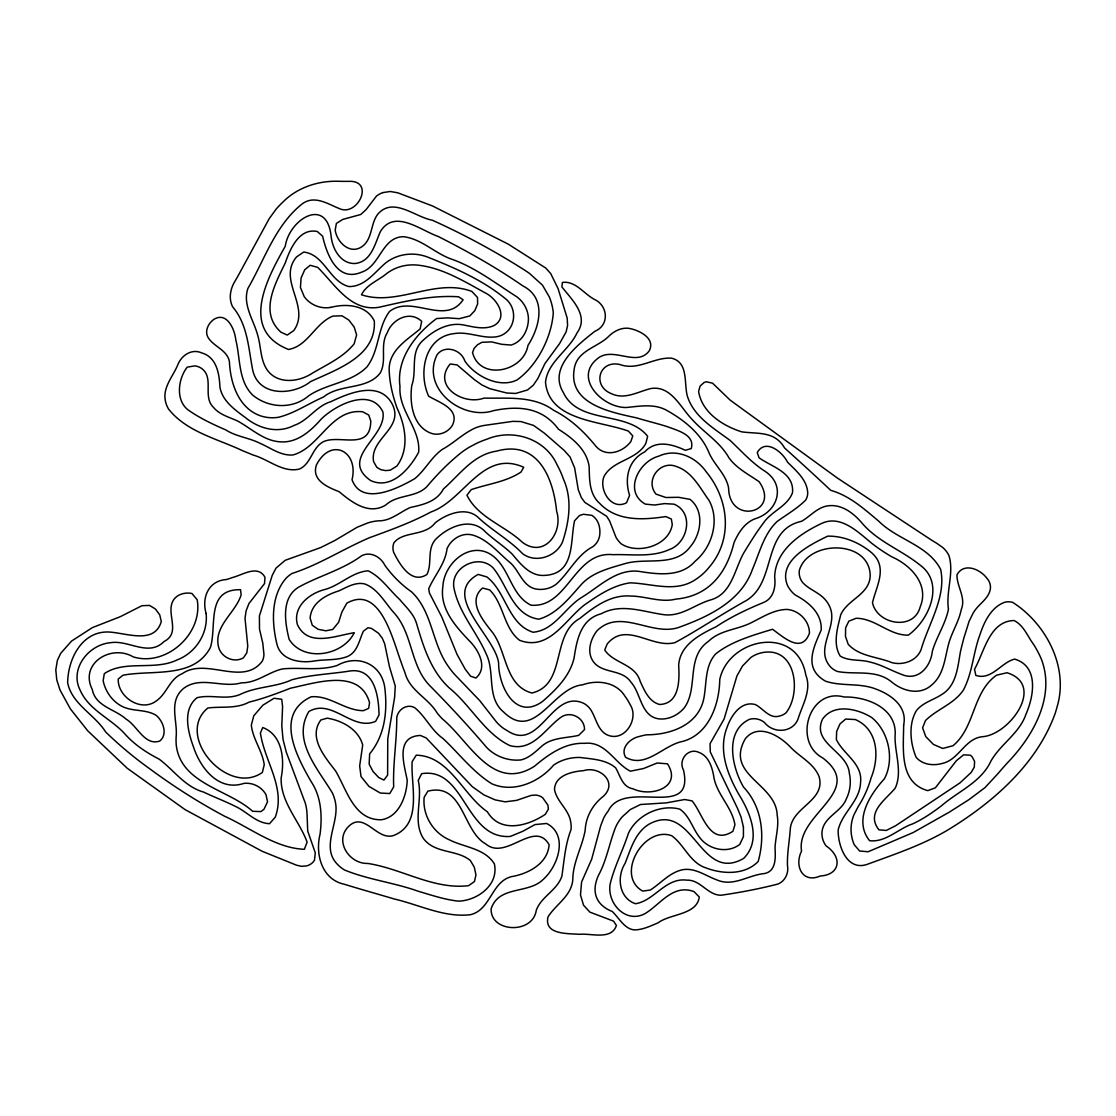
<?xml version="1.0" encoding="UTF-8"?>
<svg xmlns="http://www.w3.org/2000/svg" width="1116" height="1116" viewBox="0 0 1116 1116"><rect width="100%" height="100%" fill="white"/><g stroke="black" fill="none" stroke-linecap="round" stroke-linejoin="round"><path stroke-width="1.5" d="M382.886 192.594L390.279 191.492L397.701 192.789L432.534 205.972L508.324 244.181L545.766 268.049L550.732 273.615L558.084 288.653L567.165 318.032L567.584 325.44L566.147 331.843L559.576 343.602L544.845 363.704L537.884 378.45L533.35 385.132L527.603 389.93L515.731 393.446L506.692 392.999L489.673 388.647L481.931 384.964L474.16 379.468L457.169 364.946L450.222 363.955C431.85 385.899 463.084 405.805 484.037 398.105C507.571 398.607 533.643 395.441 553.759 410.381C570.778 418.918 584.365 432.004 596.237 446.623C606.225 457.713 623.091 452.203 630.917 441.42L632.772 435.882L628.406 431.111C600.282 420.718 549.016 420.997 545.501 382.174C547.691 361.779 568.714 350.731 577.014 332.917C589.527 315.744 571.755 299.688 561.864 286.854L562.422 282.446C575.396 280.604 583.835 293.745 594.284 299.353C607.969 305.477 609.768 325.105 594.856 331.299C577.321 345.137 548.165 367.638 563.315 392.511C578.646 424.931 627.22 410.311 647.643 436.314L645.843 443.415C636.706 460.336 612.726 459.973 603.993 476.546C598.595 489.812 611.401 510.975 626.578 502.716L629.591 495.365C624.263 478.666 628.001 460.238 644.783 451.854C655.943 439.537 672.264 444.168 685.336 450.292L691.264 448.576C695.226 434.724 677.384 430.539 667.48 426.717C657.38 423.466 647.043 421.081 636.901 417.956C611.945 412.432 568.755 404.606 574.07 370.01C576.177 350.508 597.172 347.829 608.75 336.307C614.414 330.699 622.644 326.709 630.735 328.704C640.458 330.992 655.399 338.692 649.317 350.731C637.348 367.136 614.679 347.383 599.25 357.315C571.81 376.608 601.845 407.772 626.202 407.507C639.914 406.238 654.646 403.267 667.312 410.688C684.513 420.397 701.253 433.859 708.939 452.58C714.212 465.107 726.042 474.147 728.595 487.915C729.139 525.455 781.13 513.221 759.159 481.763C748.71 474.412 736.797 468.567 729.013 457.937C720.071 441.908 703.833 432.576 691.878 419.184C680.355 407.187 670.688 385.02 650.67 388.577C637.864 391.73 624.583 400.072 611.303 393.627C591.815 385.899 598.943 359.687 619.966 364.541C638.003 371.098 653.934 356.967 671.553 358.166C688.823 362.407 683.731 383.248 687.386 396.222C693.859 416.784 713.835 428.307 730.157 440.485C741.387 451.004 751.598 462.638 764.683 471.064C786.654 485.125 777.936 512.118 754.835 518.856C744.414 523.027 738.401 532.792 734.049 542.557C726.572 573.066 709.162 596.097 675.905 599.111C660.63 602.919 645.718 596.125 630.498 596.042C610.578 594.507 594.284 606.839 579.623 618.571C550.593 634.767 566.956 684.457 531.927 693.022C504.837 685.698 506.943 651.758 492.602 632.577C483.228 620.747 466.906 601.398 482.572 588.02L489.673 589.932C503.986 604.133 503.483 627.806 519.526 640.263C548.779 651.493 564.905 620.05 584.282 605.067C598.148 595.33 612.921 585.3 630.066 582.845C652.176 583.417 676.394 593.405 696.621 578.799A58.464 55.605 26.1 0 0 702.187 574.545A57.251 54.447 26.1 0 0 708.507 568.002C733.352 539.851 729.097 499.494 706.191 471.789C695.868 456.932 676.156 447.99 658.817 456.151C638.812 461.285 623.146 491.598 645.313 504.111L654.534 505.032L664.494 503.609L674.022 504.167C694.333 512.537 688.14 542.934 669.405 549.518C651.674 557.637 631.823 554.052 613.019 554.68C574.084 550.648 568.114 608.304 531.035 605.193C509.649 594.87 509.789 564.947 488.989 553.396C467.506 542.167 443.861 564.724 442.899 586.305C439.467 608.262 455.007 625.727 468.957 640.431C478.387 649.54 488.278 667.424 475.918 677.998L470.603 676.226L465.177 669.154L457.002 654.311L441.81 617.022L429.479 593.112L428.697 588.816C434.543 575.256 445.2 564.068 447.056 548.556C451.352 539.028 461.968 532.234 472.486 535.01C488.041 539.447 498.364 553.076 510.472 562.938C519.47 571.071 522.539 586.123 535.694 588.983A26.212 24.929 26.1 0 0 556.033 584.338C569.3 572.675 576.637 555.098 592.903 546.659A18.735 17.814 26.1 0 0 599.529 536.294C600.854 528.635 598.846 519.735 591.912 515.369L583.431 514.267L579.483 515.536L574.559 520.795C569.997 541.441 575.34 573.596 544.957 575.382C530.267 576.595 520.656 564.124 512.188 554.094C503.832 546.045 493.942 539.837 485.446 531.927C471.008 516.234 447.432 526.919 435.184 539.865C426.744 549.881 432.436 563.887 426.87 574.517C411.26 584.575 399.695 564.291 393.725 552.49A14.634 13.922 26.1 0 1 393.948 542.753C403.518 530.756 424.694 536.629 435.198 522.832C446.86 513.583 466.906 505.883 478.973 518.215C492.84 530.951 509.566 540.046 522.665 553.745C535.959 563.65 556.34 556.577 562.59 541.762C569.202 521.493 572.48 499.229 563.44 479.127A89.964 85.555 26.1 0 0 557.024 464.758C545.319 438.546 512.788 428.321 487.064 439.146A96.841 92.112 26.1 0 0 476.518 443.373L469.25 447.237A84.928 80.77 26.1 0 0 459.22 454.254C448.158 463.363 438.03 473.561 428.739 484.456C418.109 498.378 398.147 493.565 385.773 505.004C368.852 515.439 351.819 502.284 339.111 491.682C327.895 487.287 311.155 480.354 316.442 464.912C330.992 436.663 358.92 451.227 352.042 479.768C361.877 506.566 398.091 488.278 414.734 478.68C425.154 470.227 431.167 457.309 442.285 449.413C454.198 442.926 463.824 432.701 476.392 427.498A46.579 44.305 26.1 0 1 484.735 425.363L512.886 421.346L520.963 421.569L533.643 425.447L544.524 433.301L564.236 450.459L570.053 456.974L574.628 467.883L578.255 489.673L581.394 497.666L584.854 502.395L606.685 516.303L609.601 520.949L616.074 537.494A29.979 28.514 26.1 0 0 621.11 543.771C637.557 554.778 668.93 546.073 672.278 524.534L671.33 519.01L665.82 516.568C643.193 520.014 616.995 521.618 599.711 503.414C589.011 493.886 589.569 479.489 589.136 466.516C586.695 449.343 572.271 437.96 558.502 429.269C542.348 407.298 518.856 405.526 493.76 410.59C462.15 421.137 420.3 388.201 437.137 354.679C444.656 344.495 461.313 349.657 464.786 360.942C475.039 376.176 499.312 388.689 517.057 379.942C537.173 365.574 551.555 337.451 553.299 312.871A58.032 55.186 26.1 0 0 549.365 297.037L542.474 285.138L529.5 273.42A178.002 169.283 26.1 0 0 522.609 268.844C493.732 250.584 463.503 234.248 432.352 220.229C414.803 217.034 392.776 196.109 377.515 214.537C370.094 224.623 372.688 240.582 360.594 247.515C348.708 254.071 336.725 241.433 335.205 230.091L336.376 223.423L342.738 219.434L360.733 214.509L366.048 209.669L376.455 196.123A23.045 21.915 26.1 0 1 382.886 192.594M330.88 307.36C346.281 303.343 366.522 304.849 374.292 320.962C376.58 356.367 336.697 369.41 310.583 381.602C292.894 395.594 259.219 396.933 252.816 370.665C248.422 348.569 247.919 324.896 232.602 306.747C228.292 298.251 230.468 288.123 235.448 280.437A387.099 368.154 26.1 0 0 240.135 272.053L269.249 218.583L276.28 208.929A116.538 110.833 26.1 0 1 283.185 201.801C297.274 187.697 317.432 180.918 337.144 181.252A354.456 337.116 26.1 0 0 351.456 181.336C373.944 183.066 356.897 216.657 339.459 208.636C327.741 203.921 314.349 194.728 302.143 203.935C275.289 225.195 264.548 259.707 247.85 288.542A32.685 31.081 26.1 0 0 246.413 299.325C247.278 312.243 254.657 323.459 257.852 335.804C261.297 347.704 260.209 361.277 268.342 371.447C278.791 384.03 297.874 381.923 310.639 374.265C325.663 364.974 342.905 357.929 354.163 343.784L356.604 334.912L354.204 327.072L348.862 320.097L342.026 315.8L332.875 316.093C315.075 323.235 308.058 346.03 288.542 349.475C238.977 329.862 267.352 278.024 285.264 246.231C289.337 218.945 327.141 195.844 331.159 236.704C332.638 249.3 340.812 264.06 355.181 263.502C371.391 261.674 374.85 243.832 380.416 231.542C394.464 208.664 420.425 230.245 438.211 236.48C467.339 251.226 495.992 267.268 522.804 285.877C547.049 298.056 539.851 326.988 527.938 345.486C523.488 372.033 479.81 381.044 472.542 352.572L474.147 348.318L477.536 344.718L481.945 342.305L491.668 341.901L501.6 344.286L511.03 345.067C522.595 341.719 528.761 329.262 528.398 317.823A28.611 27.203 26.1 0 0 516.945 296.898C496.215 283.757 476.574 268.398 453.333 259.763C435.617 254.281 422.085 238.796 403.336 236.69C381.756 237.136 380.319 266.096 361.598 272.164C337.464 282.543 326.793 254.601 322.65 236.257L317.293 231.5C299.144 227.692 290.034 249.119 285.264 262.93C275.08 284.106 258.954 312.606 281.023 332.247L287.286 335.079L293.787 330.545C310.987 306.356 276.977 280.144 296.563 256.903L303.691 252.063C324.491 254.378 329.346 281.678 348.945 286.575C364.974 286.77 374.725 272.081 385.815 262.832C398.231 253.179 415.305 251.616 429.59 257.88C456.821 268.747 484.525 281.037 507.013 300.037C518.773 311.629 514.295 332.847 497.596 336.586C483.005 339.348 468.999 331.201 454.365 333.572C424.457 336.725 418.082 373.302 428.67 396.194C439.146 402.541 459.89 408.637 452.608 424.917C448.493 432.338 438.811 436.216 430.776 433.147C412.46 426.047 409.474 402.639 411.776 385.48C417.356 370.191 409.363 351.442 423.871 339.641C434.766 329.652 449.553 321.659 464.744 325.216C474.3 327.114 484.693 329.82 494.025 325.565C508.938 317.042 496.578 298.335 485.265 292.908C463.531 281.051 441.364 267.115 416.115 264.98C405.694 264.269 395.231 267.101 386.861 273.406C378.519 280.507 366.425 284.552 361.472 294.777C397.673 306.747 435.505 277.563 471.859 291.443L477.509 297.456L477.634 303.943L474.774 310.722L469.794 315.954L459.262 318.688L447.502 317.865L436.607 318.548C415.78 333.963 396.11 358.627 399.988 386.415C398.189 410.618 420.746 428.767 418.667 452.175C409.698 468.79 391.646 490.064 370.693 480.591C338.539 458.174 387.28 436.691 382.9 411.957C370.93 386.834 335.246 404.982 320.99 419.337C310.736 430.957 297.484 442.843 280.911 441.88C264.004 441.169 251.588 428.628 237.513 420.955C229.157 417.119 219.461 414.734 213.407 407.298C202.345 396.612 214.342 377.919 201.801 368.587A14.215 13.518 26.1 0 0 194.714 365.881L187.223 367.15C178.365 378.31 175.086 399.835 188.074 409.907C199.722 418.123 212.654 424.233 225.683 429.869C236.187 436.649 249.035 437.723 260.084 443.331C270.63 447.893 280.786 455.9 292.852 454.979C319.971 447.739 330.894 408.177 362.686 411.79L368.74 415.054L370.777 421.053C370.414 451.366 339.864 434.236 323.584 441.615C311.922 447.572 311.392 463.628 299.534 469.013C282.906 473.198 268.44 459.234 253.039 455.021A391.744 372.563 26.1 0 0 242.939 450.878C217.55 438.797 186.832 432.059 168.614 409.14A25.166 23.938 26.1 0 1 165.391 400.895C162.49 387.35 173.092 376.385 177.849 364.695C181.392 355.39 191.799 348.415 201.536 352.851C216.797 357.12 219.28 373.734 219.95 387.266C222.419 401.049 234.765 409.739 245.283 417.482C259.024 428.739 277.675 433.901 294.15 425.391C308.267 420.606 316.246 406.029 330.768 401.718C349.252 392.958 379.287 380.263 392.093 403.839C404.913 428.335 369.284 438.518 373.609 461.661L376.873 467.381L380.835 469.669L385.578 470.603L390.265 470.171L396.919 466.014C409.6 448.799 405.526 426.033 397.031 407.982C392.637 395.65 389.526 382.774 389.163 369.633C388.996 350.201 407.033 339.962 420.118 328.927L421.709 321.408C410.116 310.081 392.26 319.092 387.308 332.68C379.524 345.207 387.294 360.789 380.068 373.232C366.369 390.335 340.199 383.444 323.542 396.989C308.518 403.546 294.708 413.171 278.707 417.231A36.382 34.596 26.1 0 1 259.093 415.333C237.917 406.935 230.356 382.356 229.394 361.486C227.246 350.466 215.207 347.174 209.111 338.999C203.712 332.345 207.925 323.18 214.384 319.05C227.218 311.741 234.765 329.652 235.797 339.892C240.484 358.334 238.071 380.486 252.509 394.938C268.468 408.275 292.601 409.586 308.783 395.72C326.835 383.541 351.247 382.774 366.899 366.955C379.496 350.675 377.278 327.63 389.554 311.462C411.818 294.136 445.075 326.291 463.112 299.799L458.578 296.786C431.627 295.001 405.164 301.264 379.119 307.249C350.773 312.089 335.037 284.371 317.711 267.394L310.192 265.287L304.752 269.737L301.083 277.996L300.441 287.468L304.263 296.73A26.087 24.817 26.1 0 0 330.88 307.374M206.111 613.451C208.274 633.358 195.732 652.832 177.179 659.891C154.468 671.065 124.866 659.556 104.29 673.673L103.146 680.76C105.462 691.948 112.786 702.048 123.206 706.944C133.683 711.562 145.917 709.26 155.933 715.175C163.076 720.838 168.153 734.454 159.714 741.052C144.759 746.185 137.254 725.665 126.122 719.15C115.046 709.051 95.474 706.526 92.307 689.562C79.11 663.518 111.14 643.848 133.181 656.864C165.977 667.089 203.265 633.874 197.169 599.752L191.938 593.489C184.838 591.996 176.189 594.423 172.743 601.301C166.214 614.428 181.155 632.912 164.01 641.56C148.498 657.185 128.563 639.677 110.582 642.704C88.527 644.532 69.318 668.958 80.157 690.204C88.875 710.027 110.247 718.216 124.308 733.296C133.962 744.344 146.182 752.491 159.142 759.145C173.984 770.207 184.726 786.696 203.628 792.095C213.937 796.991 224.623 801.065 234.862 806.129C246.72 811.388 255.983 823.12 269.542 823.706L275.289 817.107C286.031 787.561 264.394 761.265 260.419 732.961L262.748 727.52C282.571 735.053 284.803 759.815 281.134 778.019C280.521 802.348 299.158 820.469 307.109 842.12L304.361 849.29C275.778 848.286 250.305 827.835 224.721 816.298C198.439 802.292 173.385 786.278 149.432 768.561C134.004 757.569 119.384 745.251 105.755 732.082C94.637 714.421 71.717 704.001 67.657 682.727C67.881 659.779 81.217 631.907 107.443 631.977C124.936 632.256 154.357 645.48 161.29 621.514L159.727 614.832L155.347 608.959L149.544 605.43L141.969 605.695L120.235 616.716L92.391 627.611L71.577 641.058L60.724 653.306L57.39 660.337L55.8 669.907L56.763 679.853L60.013 689.995L70.336 708.841L87.704 730.785L127.294 768.31L185.047 809.602L262.037 851.229L296.577 865.207L301.459 866.309L306.649 865.904A14.341 13.643 26.1 0 0 313.108 862.082L314.489 860.213L315.27 852.805L307.709 831.002L307.039 813.843A51.643 49.118 26.1 0 0 305.31 803.171L286.282 752.156L283.018 739.336L281.804 725.888L282.585 706.442L281.72 699.286L274.104 698.253L262.832 705.228L253.778 715.788L251.323 725.163C252.844 739.211 262.33 750.747 264.241 764.739L262.372 772.425C227.887 796.866 174.236 735.681 207.827 708.018C221.638 706.191 236.132 709.148 249.133 702.117C263.348 698.616 277.019 693.441 290.662 688.167C315.981 682.852 359.812 667.94 369.549 702.662L368.657 708.367L363.342 710.669C344.732 710.641 329.848 695.073 311.141 696.803C273.908 714.31 296.87 756.913 311.294 781.856C321.52 797.27 322.287 816.382 320.069 834.154C315.033 854.047 321.827 879.548 344.216 884.221C360.789 889.354 377.529 893.986 394.157 898.952C419.267 904.769 444.447 917.896 470.631 914.674C490.845 909.666 491.445 881.696 511.435 876.646C528.259 873.87 547.817 863.533 549.114 844.728C534.397 818.921 506.092 861.371 485.683 843.891C462.387 830.988 463.405 782.149 427.86 791.16L424.15 797.312C422.336 815.001 433.008 832.689 449.26 839.776C464.395 847.462 484.707 848.258 494.374 863.868C499.019 884.807 477.55 900.556 458.55 901.142C444.74 899.705 431.418 895.116 418.123 891.21C394.004 882.575 368.071 879.687 344.453 869.964A32.252 30.676 26.1 0 1 338.19 865.081C319.915 847.811 339.417 823.566 335.525 802.892A46.105 43.845 26.1 0 0 332.582 793.323C318.353 769.273 291.485 740.452 308.895 711.492C332.136 698.002 352.279 731.538 375.646 721.327L379.035 714.91C378.729 697.193 374.99 668.386 351.024 670.842C331.382 674.008 311.183 674.608 291.946 679.742C276.043 687.093 258.005 686.438 242.06 693.552C227.706 700.918 211.663 693.943 196.96 697.737C182.243 709.692 187.906 731.705 193.514 747.05C200.531 768.352 218.806 791.802 243.986 783.376A21.678 20.618 26.1 0 1 265.971 794.592L267.533 801.762L263.99 809.253L260.935 811.597L252.648 811.304C228.473 789.389 181.448 784.102 176.328 745.795A61.631 58.618 26.1 0 1 176.133 737.104C177.835 720.545 167.888 700.834 184.07 688.028C201.187 675.738 222.628 688.46 241.475 682.797C256.875 683.131 268.384 671.999 282.641 668.903C300.72 667.103 319.302 671.107 337.018 665.541C357.859 653.711 382.104 663.95 384.894 688.558C387.517 711.576 384.853 735.43 369.647 753.872L369.159 764.139L373.037 771.505L378.729 777.531L383.932 780.098L387.615 775.118L387.754 739.015L394.645 697.095L395.259 686.005L389.484 666.838L384.657 643.723L382.3 638.226L378.464 633.19L371.391 628.378L368.001 627.722L363.356 631.224C359.226 640.04 357.706 651.605 347.997 656.278C337.52 660.63 325.984 659.207 314.991 660.881C300.832 663.504 281.106 660.63 276.963 644.323C271.69 622.658 270.658 595.805 286.226 578.06A36.033 34.261 26.1 0 1 291.946 573.498C319.288 564.71 343.31 548.849 369.591 537.675C390.474 530.044 411.441 522.469 431.097 511.909C464.284 500.275 482.572 448.855 523.711 467.269L521.019 472.04C506.036 482 487.859 483.912 471.189 489.645L466.948 495.211C477.885 517.559 504.767 525.65 522.232 542.181C544.231 558.767 563.427 532.485 556.633 511.254C553.243 477.536 537.717 439.523 496.425 451.171C473.365 454.561 459.708 474.691 443.401 488.989C436.761 501.67 422.992 504.725 410.256 507.501C399.626 512.258 390.516 521.214 378.087 520.851A46.216 43.956 26.1 0 0 367.736 522.958L357.092 527.282L334.828 540.521L320.487 547.649L285.208 560.302L276.029 568.1L272.234 575.354L259.414 615.934L259.498 629.075L262.762 643.011L263.92 654.115A17.228 16.377 26.1 0 1 262.316 661.132C242.716 686.968 206.46 657.017 182.354 673.604C169.576 678.709 166.968 693.664 156.338 700.904C140.979 712.65 117.501 696.844 118.226 679.044L122.983 675.222C152.334 669.558 193.64 679.072 210.394 647.503C217.104 625.783 205.484 589.095 240.526 589.694L241.154 594.884C235.518 612.921 213.881 625.755 218.415 646.373C220.731 657.171 233.802 663.49 243.441 657.798L246.803 652.846L247.766 646.094L245.018 618.32L246.092 610.857L248.966 603.505L264.534 583.584L264.966 577.223C257.908 564.668 243.414 574.517 233.495 577.209A338.65 322.064 26.1 0 1 226.534 579.525C208.483 580.571 201.48 597.674 206.111 613.451M743.423 826.998L743.423 836.665L739.81 844.352C727.841 853.712 709.344 849.848 700.248 838.228C692.659 829.048 689.953 816.242 679.867 809.17C660.463 803.911 636.901 814.987 628.42 833.317C623.216 849.457 615.376 864.663 610.912 881.04C604.816 900.403 624.095 924.104 644.42 913.962C660.226 904.867 672.502 883.705 693.971 891.586L699.3 896.999C696.83 915.05 670.604 913.502 658.077 922.82C651.66 925.555 645.215 928.652 638.24 929.614C626.048 932.097 619.715 918.635 612.349 911.535C595.177 904.755 591.299 890.889 598.497 875.307C606.462 860.589 609.238 843.989 615.111 828.463A44.11 41.948 26.1 0 1 622.435 816.633L630.289 809.56L640.514 804.51L666.21 802.878L684.708 799.516L692.046 800.87C702.871 813.536 709.497 846.598 732.933 831.28L734.928 824.78C732.04 806.547 715.83 793.769 713.556 775.285C711.869 766.301 708.339 755.853 698.951 752.407C688.265 747.232 677.886 760.135 683.508 770.096C695.031 821.195 624.081 777.601 608.122 811.165A41.878 39.827 26.1 0 0 603.672 818.084L600.701 825.77L591.703 859.125L581.575 882.045L580.487 894.934L583.529 905.188L589.862 912.121L613.507 921.118L616.423 925.457C611.401 940.453 591.313 933.102 579.399 934.315C567.891 933.394 543.757 934.887 548.012 916.906C556.368 903.458 573.261 895.255 572.871 876.813C573.945 860.408 582.426 846.081 585.202 830.123C585.816 816.703 592.791 804.469 603.337 796.294C618.431 782.511 599.724 765.534 583.584 770.654C572.187 771.505 555.029 775.285 554.485 789.403C556.675 801.762 569.118 809.574 570.764 822.297A28.584 27.189 26.1 0 1 571.029 829.62C565.212 844.617 564.194 860.422 561.878 876.186C557.205 890.359 541.358 896.371 536.28 910.251C532.834 934.483 490.259 932.669 491.138 908.815C498.852 885.309 528.147 894.251 543.101 879.534C558.181 866.253 568.7 834.754 546.659 823.482L534.955 824.571L522.86 831.267L510.305 836.442C464.954 839.595 465.358 766.692 421.653 773.681L418.249 780.503C422.852 799.684 412.306 821.418 423.494 838.604C435.017 853.907 456.542 849.248 470.324 860.464L474.314 867.216L475.946 874.916L474.481 881.487L468.594 885.672C433.496 889.87 401.802 868.625 367.806 863.449C349.043 864.049 333.977 840.711 348.611 826.426C364.374 810.983 376.315 840.362 393.055 835.675C423.173 824.654 410.604 785.678 412.139 761.67L416.254 755.169C449.483 756.006 462.61 794.648 487.371 811.806C500.387 833.819 528.105 825.938 545.319 814.303L548.375 809.212L547.942 805.208L542.725 797.787A12.806 12.178 26.1 0 0 535.722 795.052L531.188 795.401L516.596 800.367L505.13 801.832L495.155 799.879L483.87 794.885L472.333 786.71L426.228 737.955L420.341 735.444C394.952 736.63 404.159 764.293 407.214 780.196C406.726 795.861 399.151 816.94 381.505 819.744C354.023 820.539 346.825 789.793 335.553 770.891C324.965 757.122 307.89 737.467 320.878 719.96L327.211 718.174C342.194 720.49 358.571 729.515 362.7 745.042L359.673 765.925L361.026 776.569L369.019 786.445L380.291 793.03L389.763 793.546L393.683 786.878C392.79 763.679 396.891 740.857 396.738 717.7C397.882 709.497 406.921 703.499 414.538 707.586C425.503 716.319 431.25 730.352 443.122 738.597C459.22 753.718 472.765 771.812 491.682 783.711C513.472 793.35 539.056 782.302 553.62 765.116A44.64 42.464 26.1 0 1 563.706 759.996A46.23 43.97 26.1 0 1 579.846 757.457C592.066 759.075 605.946 759.466 615.683 767.878C620.301 775.76 622.31 787.129 633.065 788.817C650.991 797.508 682.699 787.45 667.466 763.804L657.129 763.023L643.583 768.519L630.387 771.184C614.33 763.149 605.737 740.871 584.379 743.34C565.087 742.503 548.514 754.416 534.452 766.26C492.658 792.89 469.306 741.094 442.703 719.22A73.042 69.471 26.1 0 1 437.179 713.068C428.293 697.932 409.628 690.79 405.01 672.767A227.58 216.434 26.1 0 1 400.742 661.118C392.539 638.952 379.928 584.463 346.783 603.212L341.845 612.168L338.636 622.282L332.763 629.452L325.788 630.805L318.13 629.298L312.271 625.253L310.108 617.999C311.42 602.598 326.053 594.856 339.194 590.769C347.034 587.1 355.362 581.952 364.36 583.835C377.947 588.564 384.922 602.891 394.199 613.033C413.213 634.167 409.99 666.35 430.595 686.48C449.985 706.107 468.706 726.363 486.576 747.357C495.281 756.55 508.422 761.252 520.963 759.926C528.845 758.085 534.815 752.31 540.702 747.148C550.858 737.285 565.77 738.318 578.66 735.374L584.505 729.613C584.756 717.923 570.471 710.334 560.86 717.323C545.236 728.608 532.653 752.017 509.761 745.544C484.525 733.379 471.105 705.814 449.636 688.251C431.027 671.33 423.508 647.099 416.645 623.774C413.855 613.912 405.945 607.09 399.654 599.459C389.233 589.918 381.086 577.014 368.168 570.82C351.959 571.964 339.962 585.579 324.393 589.639C308.951 593.628 292.504 607.048 297.442 624.709C308.281 647.643 335.679 635.548 354.246 632.73C342.835 655.957 303.538 662.444 289.142 639.342C284.943 622.658 280.925 597.827 298.558 587.211C319.148 575.744 342.542 569.899 361.765 555.656C370.847 551.192 380.779 556.996 384.936 565.394C392.358 575.689 401.23 584.631 411.637 591.912C432.478 611.707 431.752 642.788 447.809 665.666A75.958 72.233 26.1 0 0 455.551 675.417L479.643 700.527L496.215 721.689A36.103 34.331 26.1 0 0 507.473 730.785C540.144 752.686 551.736 688.46 583.738 703.345A20.381 19.377 26.1 0 1 590.28 709.023C596.53 718.076 597.688 732.947 610.271 735.974C626.202 739.838 638.729 718.146 630.331 704.963A63.026 59.929 26.1 0 0 624.918 696.119C616.088 681.848 597.213 679.602 582.524 684.847C552.434 687.54 534.982 742.656 503.609 712.022C486.185 697.542 495.295 672.669 486.339 654.227C476.462 631.405 458.271 612.154 453.793 587.1C450.948 566.872 479.015 553.313 493.105 567.904C507.613 585.328 512.509 615.251 538.777 619.199C557.163 614.023 569.746 597.325 582.134 583.612C593.545 571.824 610.508 567.932 625.727 563.413C647.168 557.526 674.929 567.36 690.288 546.728C701.378 533.783 704.601 510.891 690.023 499.354L678.542 497.304L665.903 497.513L655.999 494.109C644.588 480.312 660.156 459.708 676.589 466.586C692.241 471.873 699.871 487.776 708.953 500.303C720.085 520.112 712.189 547.133 695.198 561.153C680.913 577.586 657.575 574.349 638.519 571.294C616.353 568.937 599.85 586.207 582.538 596.879C565.031 607.118 554.778 630.345 533.057 632.242C507.864 624.081 506.273 591.885 486.869 576.944L478.192 574.405C440.025 595.177 494.82 635.674 498.615 662.862C498.461 686.089 515.341 721.201 542.641 701.378C556.103 689.632 569.983 675.989 574.098 657.938C576.763 640.221 580.613 619.171 601.05 613.828C620.775 603.128 642.174 611.47 662.472 614.484C680.634 617.553 694.222 604.719 710.39 599.976C731.761 594.2 734.426 569.537 743.73 552.978C749.924 542.892 756.062 532.723 763.26 523.306C771.142 511.24 787.254 506.636 792.486 492.798C794.55 472.598 771.965 467.004 759.061 457.811L757.248 452.58C765.381 438.1 782.4 451.84 787.505 462.122C796.099 470.826 807.273 479.838 807.719 493.132A15.01 14.271 26.1 0 1 805.571 500.219C797.298 508.394 786.92 514.476 777.433 521.242C763.958 533.49 759.577 552.811 752.491 569.202C741.387 601.315 708.102 616.897 678.277 627.569C651.228 636.399 620.245 607.481 596.809 630.986C590.531 639.231 586.723 651.674 592.903 661.021C601.719 674.231 622.03 668.54 630.972 682.197C641.114 693.357 640.779 716.472 658.942 718.885C668.596 719.904 678.179 715.105 684.303 707.809C698.755 687.763 685.503 657.129 708.688 641.142C719.82 630.414 735.904 629.787 749.352 623.635C761.461 617.873 773.458 609.434 787.338 609.434C799.154 610.522 809.658 621.166 809.435 633.246C801.693 654.283 783.404 637.069 772.523 629.271C753.258 635.157 731.51 641.24 715.551 654.018C704.991 665.834 706.665 682.35 704.112 696.858C699.718 724.437 671.33 734.816 646.722 734.802A59.05 56.163 26.1 0 0 639.538 736.42C630.512 738.178 620.036 747.65 625.56 757.248C645.034 768.519 661.941 746.953 680.16 742C708.325 736.128 719.304 705.186 719.764 679.477C728.469 637.947 797.131 624.053 805.85 675.222C811.555 689.395 803.199 703.582 798.749 716.793C794.745 732.528 774.086 734.663 764.446 722.471A15.903 15.136 26.1 0 0 749.506 719.304C723.935 731.315 732.026 767.515 743.605 787.185C762.354 806.98 765.255 836.303 758.196 861.454C745.097 875.111 722.987 874.316 706.372 868.053C689.911 862.961 684.596 845.119 671.748 835.745C643.709 825.463 614.846 875.516 642.69 891.098L650.307 890.038C660.993 883.188 669.544 872.559 682.462 869.741C694.877 867.495 705.41 875.683 716.486 879.757C733.184 887.29 748.152 875.028 764.404 873.563C776.583 871.205 775.467 857.032 775.034 847.588C775.62 836.735 779.121 825.993 777.182 815.085C776.164 783.362 724.577 775.202 745.209 738.932C758.085 722.345 780.335 735.974 791.258 747.985C800.646 757.387 814.066 763.749 819.13 776.736C825.882 801.051 791.383 807.063 790.24 829.607C789.403 841.548 787.059 853.461 787.464 865.444C788.9 873.033 785.259 881.054 777.978 884.025C759.312 888.852 740.061 892.507 720.992 895.241C707.6 895.227 700.485 879.561 686.786 880.147C665.443 877.385 654.478 900.821 635.478 903.737C618.864 898.031 616.548 876.939 625.044 863.449C630.707 849.318 635.032 832.703 648.898 824.264C693.343 799.684 699.439 883.9 743.647 858.413C762.019 840.153 750.189 812.657 738.639 794.034C727.479 774.267 718.23 750.454 726.837 727.939C730.813 716.179 740.731 700.471 755.337 704.573C763.218 708.451 769.301 718.997 779.317 716.109A17.047 16.21 26.1 0 0 785.929 712.901C800.758 694.696 797.131 649.875 766.218 652.093A31.318 29.797 26.1 0 0 750.789 657.519L742.475 666.029L736.881 676.059L724.089 719.039L710.041 743.702L710.292 751.947L737.648 808.626L741.038 817.024L743.423 826.998M903.639 725.037C903.625 748.376 898.673 782.553 927.759 790.644L935.375 787.826L956.398 760.666L963.638 754.835L970.46 755.225L972.203 756.885L974.603 761.447L974.282 767.152L971.199 772.425L960.025 782.86L895.451 825.854L886.257 830.457L878.962 829.844C865.374 812.685 885.602 799.865 895.255 788.091C902.621 771.7 894.837 753.523 895.046 736.393C897.808 708.437 867.216 696.44 844.142 697.012C809.17 687.317 792.653 741.945 822.673 757.89C866.602 791.481 795.499 813.996 801.553 851.131C794.09 865.932 802.488 883.746 820.218 876.018C840.46 874.749 842.552 857.004 826.077 845.9A21.037 20.004 26.1 0 1 822.366 829.579C825.561 816.033 841.603 811.569 846.402 798.735A42.143 40.078 26.1 0 0 849.374 773.402C847.672 751.249 811.346 743.437 822.506 719.192C833.722 703.066 857.646 708.66 871.833 717.616C888.755 731.398 894.753 759.438 884.402 778.787C869.783 794.787 853.322 820.525 869.615 840.711C885.797 842.594 898.213 828.644 912.888 823.789C923.113 819.032 932.446 812.629 941.416 805.85C958.184 791.23 981.145 782.302 990.938 761.07C1000.62 743.94 1019.48 733.393 1025.995 714.17C1033.904 696.175 1039.024 666.252 1014.625 659.096C1001.01 662.472 991.678 680.607 975.844 675.417L974.519 669.237C984.354 651.967 989.432 621.026 1014.081 620.538C1023.93 625.406 1027.697 636.734 1034.044 645.076A114.627 109.019 26.1 0 1 1040.837 657.882C1056.196 695.296 1033.583 735.625 1007.818 762.409A567.849 540.06 26.1 0 0 997.913 773.667L984.996 787.617L968.995 799.614L949.423 812.071L913.055 832.606L868.15 851.745L859.655 851.02L854.214 844.714A40.985 38.976 26.1 0 1 854.005 814.708L858.302 806.38A117.431 111.684 26.1 0 0 871.108 777.81C879.464 757.415 878.418 729.557 855.316 719.541L845.649 719.067L839.999 723.907L836.637 731.496L836.372 739.531C843.501 754.542 863.003 763.567 860.534 782.888C859.697 801.441 842.05 812.713 838.158 830.053C837.907 845.677 846.779 870.871 866.574 864.579C895.353 853.991 924.899 844.268 951.097 827.988C995.193 800.535 1037.322 763.135 1055.29 713.082A277.242 263.669 26.1 0 0 1057.787 704.363C1068.124 665.317 1045.204 623.035 1012.658 602.361A15.764 14.996 26.1 0 0 1004.846 602.208C991.148 607.062 984.103 621.989 979.876 634.948C973.152 652.916 972.496 672.795 963.485 689.897C954.18 703.959 937.105 709.009 925.485 720.545L922.597 727.827L925.778 736.63L933.436 744.428L942.755 748.459L953.008 745.725C975.342 727.255 972.301 692.115 996.588 675.18L1007.009 672.739C1045.706 684.792 1009.952 734.147 983.07 736.644C964.991 737.983 959.495 759.326 942.699 763.33C933.646 765.995 922.541 764.934 916.138 757.29C910.196 743.172 908.201 723.921 916.599 710.348C923.127 702.466 933.52 699.913 941.806 694.487C956.803 685.35 957.668 666.601 960.541 651.2A587.086 558.349 26.1 0 1 963.917 637.892L969.065 621.417L973.124 613.13A44.235 42.073 26.1 0 1 979.053 605.5C984.047 600.45 990.199 595.023 990.492 587.393A13.797 13.127 26.1 0 0 986.767 578.06C979.974 569.104 963.903 562.227 956.984 574.754C956.649 586.597 966.317 597.465 961.211 609.768C958.993 620.803 952.911 630.442 949.465 641.058C944.833 656.068 944.722 674.204 931.623 685.057C919.947 695.687 902.788 691.236 891.796 682.071C876.004 668.944 855.386 675.054 837.265 671.441A18.665 17.744 26.1 0 1 829.788 666.112C815.629 648.968 835.772 629.005 831.057 610.41A27.161 25.821 26.1 0 0 826.203 600.84C819.981 592.582 809.24 589.904 802.474 582.315A16.489 15.68 26.1 0 1 799.335 570.402C808.082 540.088 868.555 539.335 870.201 574.838C870.396 594.354 847.7 599.083 840.753 614.665C837.586 627.778 832.564 643.681 840.195 656.055C849.039 661.453 859.976 659.221 869.643 661.969C880.845 664.48 890.777 670.367 901.449 674.343C918.036 681.764 930.73 666.726 932.32 651.353C936.463 636.831 945.517 624.081 948.433 609.197C945.81 591.229 954.347 572.745 948.893 555.419A25.18 23.952 26.1 0 0 942.657 547.426L936.756 543.297A191.394 182.02 26.1 0 1 927.759 537.633L837.405 478.066L730.171 400.142L712.594 383.207L706.219 381.742L703.917 382.635L700.095 386.122L698.588 391.409C701.964 412.557 722.666 425.81 741.735 431.85C757.848 434.11 774.602 430.748 784.66 448.046C800.172 462.024 815.643 476.114 830.764 490.356C849.555 495.699 863.896 508.757 878.585 521.046C897.222 539.809 927.898 544.985 940.621 569.313C946.577 596.516 928.61 623.593 921.146 649.428C916.822 660.895 903.332 665.541 892.047 662.681C877.455 656.682 859.348 656.543 848.216 644.309L845.468 636.343L845.635 627.778L848.83 621.166L856.084 618.278C875.237 618.208 889.326 635.562 908.285 635.144C928.777 620.552 945.364 583.459 920.016 565.045C901.658 550.202 878.376 541.944 862.598 523.753C854.256 513.834 842.608 504.32 828.839 505.715C817.833 506.748 810.635 516.122 801.595 521.284C761.279 530.016 777.266 582.329 745.907 600.743C721.871 614.023 699.007 629.647 674.985 642.607C651.953 648.912 625.992 620.705 607.118 644.113L604.732 650.042C613.716 663.574 635.353 663.894 640.221 681.457C644.448 690.483 648.926 701.643 659.528 704.475C679.588 703.875 679.588 680.16 678.668 665.401C679.811 644.95 699.871 634.488 716.179 626.718C731.133 616.743 747.329 609.141 763.916 602.333C773.848 598.106 775.927 586.36 774.643 576.749C775.606 550.369 799.879 533.713 821.488 523.502C840.543 514.378 858.204 532.165 871.68 543.241A168.237 160.007 26.1 0 0 891.851 556.842C910.949 565.296 929.502 584.561 920.184 606.923C913.837 631.224 877.148 624.514 872.475 602.738C876.562 585.23 888.796 566.342 870.382 551.709C858.497 542.195 843.054 535.82 827.681 536.154C810.118 544.664 777.573 560.623 787.408 585.23A27.802 26.435 26.1 0 0 791.565 591.494A26.7 25.403 26.1 0 0 795.331 595.051C808.654 602.082 822.185 613.354 821.195 630.066C813.327 647.936 803.185 668.428 825.463 681.151C841.617 686.689 859.962 682.574 876.186 689.172C891.265 694.794 907.629 706.581 903.639 725.037"/></g></svg>
